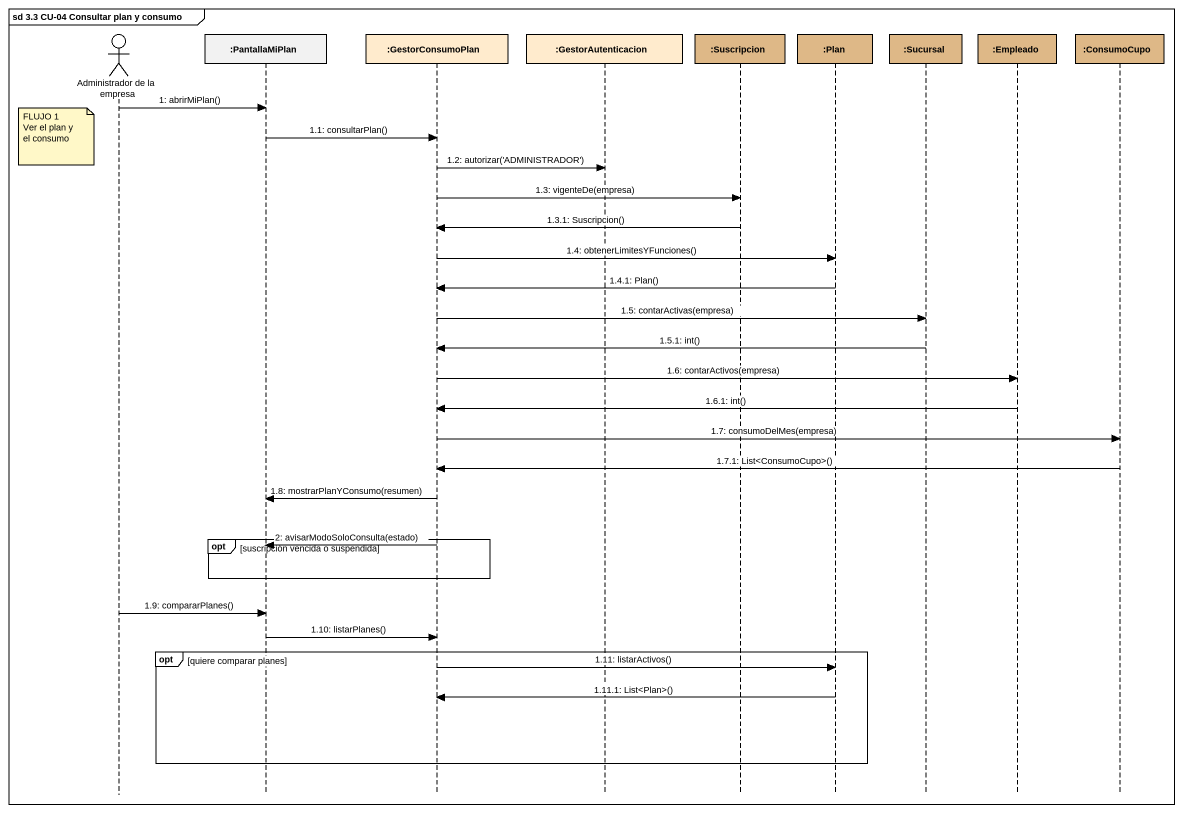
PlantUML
@startuml
mainframe sd 3.3 CU-04 Consultar plan y consumo
hide footbox
actor "Administrador de la empresa" as Administrador_de_la_empresa
participant ":PantallaMiPlan" as PantallaMiPlan
participant ":GestorConsumoPlan" as GestorConsumoPlan #FFEBCD
participant ":GestorAutenticacion" as GestorAutenticacion #FFEBCD
participant ":Suscripcion" as Suscripcion #DEB887
participant ":Plan" as Plan #DEB887
participant ":Sucursal" as Sucursal #DEB887
participant ":Empleado" as Empleado #DEB887
participant ":ConsumoCupo" as ConsumoCupo #DEB887

Administrador_de_la_empresa -> PantallaMiPlan : 1: abrirMiPlan()
note left of Administrador_de_la_empresa
  FLUJO 1
  Ver el plan y el consumo
end note
PantallaMiPlan -> GestorConsumoPlan : 1.1: consultarPlan()
GestorConsumoPlan -> GestorAutenticacion : 1.2: autorizar('ADMINISTRADOR')
GestorConsumoPlan -> Suscripcion : 1.3: vigenteDe(empresa)
Suscripcion -> GestorConsumoPlan : 1.3.1: Suscripcion()
GestorConsumoPlan -> Plan : 1.4: obtenerLimitesYFunciones()
Plan -> GestorConsumoPlan : 1.4.1: Plan()
GestorConsumoPlan -> Sucursal : 1.5: contarActivas(empresa)
Sucursal -> GestorConsumoPlan : 1.5.1: int()
GestorConsumoPlan -> Empleado : 1.6: contarActivos(empresa)
Empleado -> GestorConsumoPlan : 1.6.1: int()
GestorConsumoPlan -> ConsumoCupo : 1.7: consumoDelMes(empresa)
ConsumoCupo -> GestorConsumoPlan : 1.7.1: List<ConsumoCupo>()
GestorConsumoPlan -> PantallaMiPlan : 1.8: mostrarPlanYConsumo(resumen)
opt suscripción vencida o suspendida
  GestorConsumoPlan -> PantallaMiPlan : 2: avisarModoSoloConsulta(estado)
end
Administrador_de_la_empresa -> PantallaMiPlan : 1.9: compararPlanes()
PantallaMiPlan -> GestorConsumoPlan : 1.10: listarPlanes()
opt quiere comparar planes
  GestorConsumoPlan -> Plan : 1.11: listarActivos()
  Plan -> GestorConsumoPlan : 1.11.1: List<Plan>()
end
@enduml
